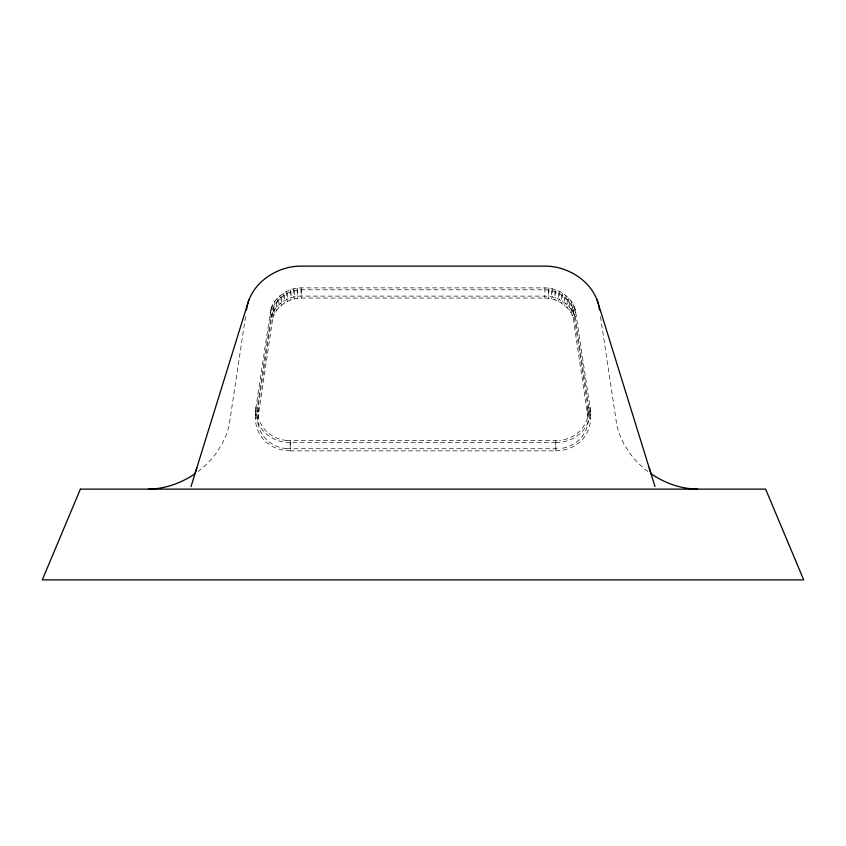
<?xml version="1.0" encoding="UTF-8"?>
<svg xmlns="http://www.w3.org/2000/svg" width="846" height="846" viewBox="0 0 846 846"><rect width="100%" height="100%" fill="white"/><g stroke="black" fill="none" stroke-linecap="round" stroke-linejoin="round"><path stroke-width="0.63" stroke-dasharray="4.23 3.17" d="M286.498 448.676A32.137 29.536 0 0 1 257.723 418.865L258.115 407.233L272.793 309.773C276.399 297.824 288.994 289.924 301.187 289.808L544.813 289.808C557.006 289.924 569.601 297.824 573.207 309.773L587.885 407.233L588.182 418.865A32.137 29.536 0 0 1 559.502 448.676M257.819 418.865L272.793 318.022L272.941 303.957C278.746 294.271 289.818 287.947 301.113 287.883L544.887 287.883C557.958 288.01 571.452 296.523 575.259 309.372L589.958 407.032L589.958 415.27L575.259 317.61L575.259 309.372M245.53 316.563L229.033 426.109L226.22 435.077L222.138 443.864L216.851 452.293A93.959 86.355 0 0 1 198.154 471.455M270.741 309.372L256.042 407.032L256.042 415.27L270.741 317.61L270.741 309.372L272.941 303.957M270.741 317.61C274.548 304.772 288.042 296.259 301.113 296.121L544.887 296.121C557.958 296.259 571.452 304.772 575.259 317.61M272.793 318.022C276.399 306.072 288.994 298.162 301.187 298.046L544.813 298.046C557.006 298.162 569.601 306.072 573.207 318.022L588.182 418.865M286.487 440.523L559.513 440.523M286.487 448.761L559.513 448.761M600.47 316.563L616.967 426.109L619.78 435.077L623.862 443.864L629.149 452.293A93.959 86.355 0 0 0 647.846 471.455M590.275 410.585L590.275 418.823M587.885 407.233L587.885 415.481M574.423 306.781L574.423 315.019M573.207 309.773L573.207 318.022M573.059 303.957L573.059 312.206M572.456 307.447L572.456 315.685M571.166 301.081L571.198 313.094M569.443 302.181L569.443 310.429M568.766 298.278L568.766 306.527M567.201 299.558L567.201 307.807M565.932 295.666L565.932 303.904M564.536 297.105L564.536 305.343M562.738 293.329L562.738 301.578M561.533 294.905L561.533 303.154M559.301 291.373L559.301 299.611M558.297 293.065L558.297 301.303M555.748 289.829L555.748 298.078M555.78 440.713L555.78 448.962M554.965 291.616L554.965 299.865M552.205 288.75L552.205 296.988M551.677 290.612L551.677 298.85M548.832 288.126L548.832 296.375M548.546 290.041L548.546 298.278M544.887 287.883L544.813 298.046M301.187 289.808L301.187 298.046M301.113 287.883L301.113 296.121M297.454 290.041L297.454 298.278M297.168 288.126L297.168 296.375M294.323 290.612L294.323 298.85M293.795 288.75L293.795 296.988M291.035 291.616L291.035 299.865M290.252 289.829L290.252 298.078M290.22 440.713L290.22 448.962M287.703 293.065L287.703 301.303M286.699 291.373L286.699 299.611M284.468 294.905L284.468 303.154M283.262 293.329L283.262 301.578M281.464 297.105L281.464 305.343M280.068 295.666L280.068 303.904M278.799 299.558L278.799 307.807M277.234 298.278L277.234 306.527M276.557 302.181L276.557 310.429M274.834 301.081L274.802 313.094M273.544 307.447L273.544 315.685M271.577 306.781L271.577 315.019M258.115 407.233L258.115 415.481M255.725 410.585L255.725 418.823M590.106 407.011A34.242 31.471 0 0 1 555.833 442.521M290.167 442.521A34.242 31.471 0 0 1 255.894 407.011M286.498 440.438A32.137 29.536 0 0 1 257.723 410.627M588.277 410.627A32.137 29.536 0 0 1 559.502 440.438M590.106 415.259A34.242 31.471 0 0 1 555.833 450.759M290.167 450.759A34.242 31.471 0 0 1 255.894 415.259M555.833 442.638L290.167 442.638L290.167 450.876L555.833 450.876L555.833 442.638"/><path stroke-width="1.27" d="M246.514 310.048C249.475 284.372 275.532 266.331 300.298 266.12L545.702 266.12C570.468 266.331 596.525 284.372 599.486 310.048M196.801 467.87L195.014 473.739C181.287 483.098 165.033 488.956 148.346 489.136M191.006 486.587L249.052 299.325M697.654 489.136C680.967 488.956 664.713 483.098 650.986 473.739L649.199 467.87M596.948 299.325L654.994 486.587M80.37 489.136L42.3 579.88L803.7 579.88L765.63 489.136L80.37 489.136"/></g></svg>
